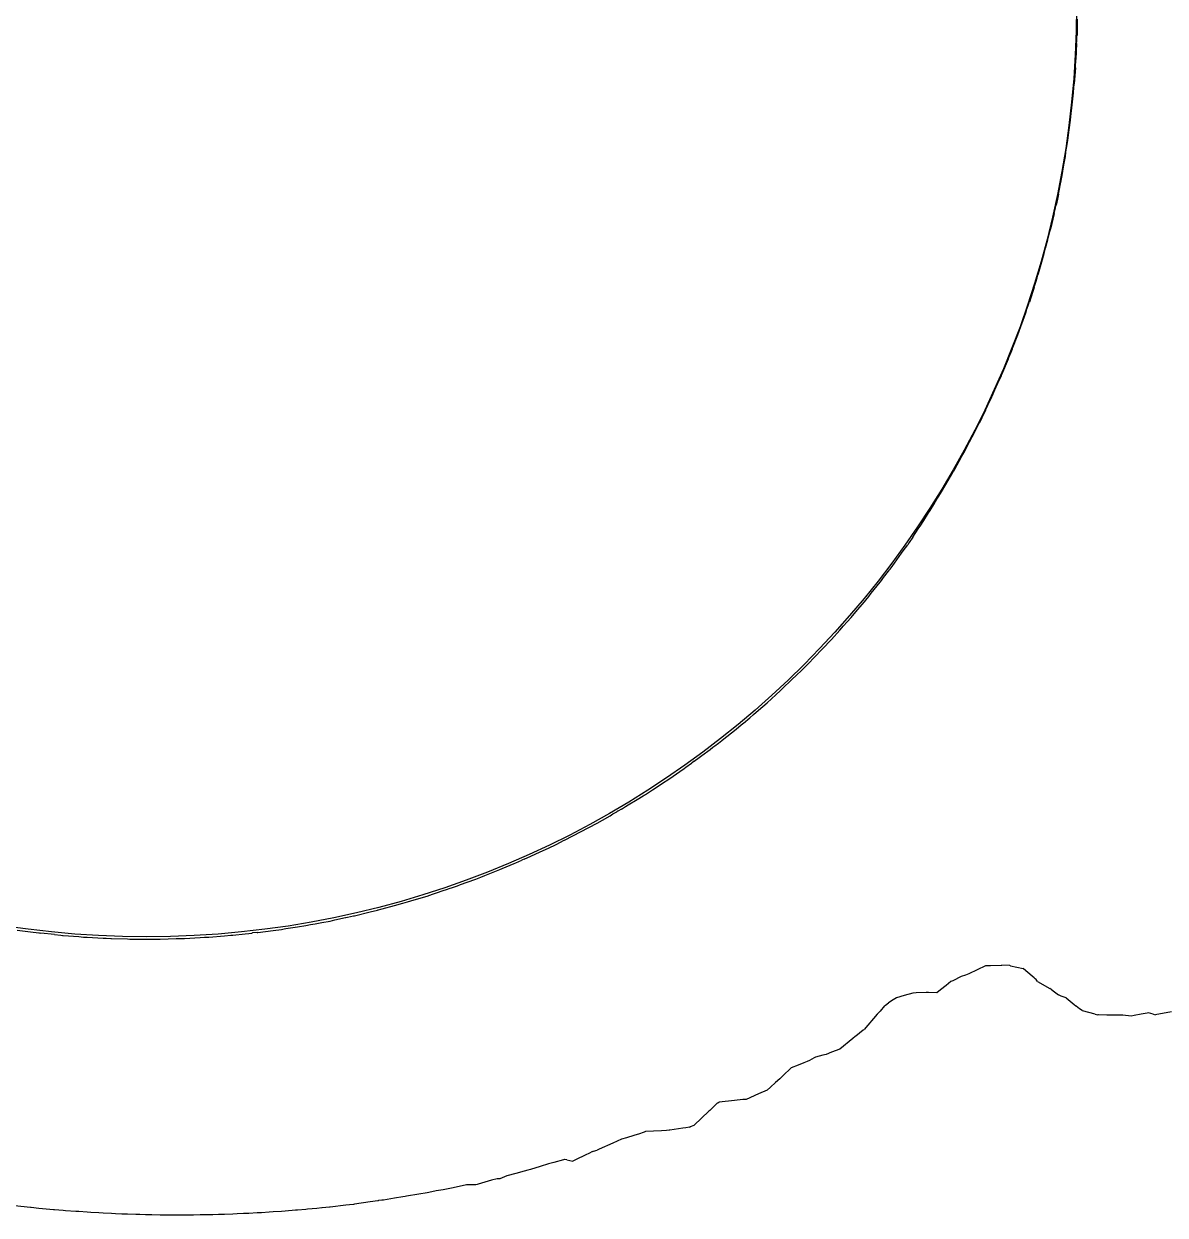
# Model space of a CAD drawing. Extents: x -27 to 218, y -64 to 34.
# Drawn here: x -11.57 to 3.71, y -16.18 to -0.22 of the extents above; entities that cross this region are included whole.
import ezdxf

# ---------------------------------------------------------------- set-up
doc = ezdxf.new("R2010")
doc.units = 0

msp = doc.modelspace()

# ---------------------------------------------------------------- linework, layer by layer
at = {"layer": 'MIDPLANE_Z0_OUTLINE'}
for p, q in [((2.5352, -0.1634), (2.5316, -0.3761)), ((2.5267, -0.4884), (2.5282, -0.4547)), ((2.5282, -0.4547), (2.5311, -0.3877)), ((2.5311, -0.3877), (2.5316, -0.3761)), ((2.5267, -0.4884), (2.5176, -0.7011)), ((2.5097, -0.8134), (2.5108, -0.797)), ((2.5108, -0.797), (2.5169, -0.7105)), ((2.5169, -0.7105), (2.5176, -0.7011)), ((2.5097, -0.8134), (2.495, -1.0261)), ((2.4841, -1.1384), (2.4944, -1.0319)), ((2.4944, -1.0319), (2.495, -1.0264)), ((2.495, -1.0264), (2.495, -1.0261)), ((2.4679, -1.3081), (2.483, -1.1499)), ((2.483, -1.1499), (2.4841, -1.1384)), ((2.4499, -1.4634), (2.4638, -1.3511)), ((2.4638, -1.3511), (2.4679, -1.3081)), ((2.4316, -1.6139), (2.4437, -1.5142)), ((2.4437, -1.5142), (2.4499, -1.4634)), ((2.4072, -1.7884), (2.4241, -1.6761)), ((2.4241, -1.6761), (2.4316, -1.6139)), ((2.3839, -1.9447), (2.3918, -1.8911)), ((2.3918, -1.8911), (2.4072, -1.7884)), ((2.3557, -2.1134), (2.3756, -2.0011)), ((2.3756, -2.0011), (2.3839, -1.9447)), ((2.326, -2.2819), (2.3557, -2.1134)), ((2.2955, -2.4384), (2.3056, -2.3888)), ((2.3056, -2.3888), (2.3183, -2.3261)), ((2.3183, -2.3261), (2.3229, -2.2992)), ((2.3229, -2.2992), (2.326, -2.2819)), ((2.2817, -2.506), (2.2683, -2.5719)), ((2.2817, -2.506), (2.2955, -2.4384)), ((2.2259, -2.7634), (2.2429, -2.6899)), ((2.2429, -2.6899), (2.2495, -2.6618)), ((2.2495, -2.6618), (2.2521, -2.6511)), ((2.2683, -2.5719), (2.2521, -2.6511)), ((2.2259, -2.7634), (2.1767, -2.9761)), ((2.1472, -3.0884), (2.1694, -3.0039)), ((2.1694, -3.0039), (2.1755, -2.9808)), ((2.1755, -2.9808), (2.1767, -2.9761)), ((2.1113, -3.2269), (2.1392, -3.1186)), ((2.1392, -3.1186), (2.1472, -3.0884)), ((2.0596, -3.4134), (2.0921, -3.3011)), ((2.0921, -3.3011), (2.1113, -3.2269)), ((2.0146, -3.5682), (2.0596, -3.4134)), ((1.9837, -3.6716), (1.9981, -3.6261)), ((1.9981, -3.6261), (2.0081, -3.5913)), ((2.0081, -3.5913), (2.0146, -3.5682)), ((1.94, -3.8089), (1.8944, -3.9511)), ((1.9567, -3.7566), (1.94, -3.8089)), ((1.9567, -3.7566), (1.9625, -3.7384)), ((1.9625, -3.7384), (1.9837, -3.6716)), ((1.8603, -4.0476), (1.888, -3.9693)), ((1.888, -3.9693), (1.8944, -3.9511)), ((1.8094, -4.1936), (1.8444, -4.0931)), ((1.8444, -4.0931), (1.8548, -4.0634)), ((1.8548, -4.0634), (1.8603, -4.0476)), ((1.7379, -4.3884), (1.7807, -4.2761)), ((1.7807, -4.2761), (1.8094, -4.1936)), ((1.6721, -4.5607), (1.7379, -4.3884)), ((1.6317, -4.6626), (1.6481, -4.6227)), ((1.6481, -4.6227), (1.6569, -4.6011)), ((1.6569, -4.6011), (1.6663, -4.5761)), ((1.6663, -4.5761), (1.6721, -4.5607)), ((1.6107, -4.7134), (1.5224, -4.9261)), ((1.6107, -4.7134), (1.6317, -4.6626)), ((1.4719, -5.0384), (1.5194, -4.9327)), ((1.5194, -4.9327), (1.5212, -4.9288)), ((1.5212, -4.9288), (1.5224, -4.9261)), ((1.4331, -5.1248), (1.4719, -5.0384)), ((1.3526, -5.3022), (1.377, -5.2511)), ((1.377, -5.2511), (1.4083, -5.1807)), ((1.4083, -5.1807), (1.4331, -5.1248)), ((1.3067, -5.3982), (1.2571, -5.5004)), ((1.3067, -5.3982), (1.3234, -5.3634)), ((1.3234, -5.3634), (1.3526, -5.3022)), ((1.2102, -5.5955), (1.2204, -5.5761)), ((1.2571, -5.5004), (1.2204, -5.5761)), ((1.1267, -5.7561), (1.1619, -5.6884)), ((1.1619, -5.6884), (1.1944, -5.626)), ((1.1944, -5.626), (1.2102, -5.5955)), ((1.0276, -5.9457), (1.0521, -5.9011)), ((1.0521, -5.9011), (1.0936, -5.8204)), ((1.0936, -5.8204), (1.1267, -5.7561)), ((0.9817, -6.0293), (0.8922, -6.1911)), ((0.9817, -6.0293), (0.9904, -6.0134)), ((0.9904, -6.0134), (1.0276, -5.9457)), ((0.8922, -6.1911), (0.8729, -6.2261)), ((0.7177, -6.4902), (0.8069, -6.3384)), ((0.8069, -6.3384), (0.8694, -6.232)), ((0.8694, -6.232), (0.8704, -6.2303)), ((0.8704, -6.2303), (0.8729, -6.2261)), ((0.6822, -6.5511), (0.7041, -6.5134)), ((0.7041, -6.5134), (0.7177, -6.4902)), ((0.5634, -6.7435), (0.6128, -6.6634)), ((0.6128, -6.6634), (0.6567, -6.5921)), ((0.6567, -6.5921), (0.6732, -6.5655)), ((0.6732, -6.5655), (0.6822, -6.5511)), ((0.4817, -6.8761), (0.5444, -6.7744)), ((0.5444, -6.7744), (0.5634, -6.7435)), ((0.3317, -7.1007), (0.4067, -6.9884)), ((0.4067, -6.9884), (0.4297, -6.954)), ((0.4297, -6.954), (0.4817, -6.8761)), ((0.2838, -7.1725), (0.2647, -7.2011)), ((0.3317, -7.1007), (0.2838, -7.1725)), ((0.0866, -7.4462), (0.1831, -7.3134)), ((0.1831, -7.3134), (0.2194, -7.2635)), ((0.2194, -7.2635), (0.2338, -7.2437)), ((0.2338, -7.2437), (0.2647, -7.2011)), ((0.0296, -7.5261), (0.0648, -7.4768)), ((0.0648, -7.4768), (0.0866, -7.4462)), ((-0.0881, -7.6782), (-0.0571, -7.6384)), ((-0.0571, -7.6384), (0.0067, -7.5562)), ((0.0067, -7.5562), (0.0214, -7.5368)), ((0.0214, -7.5368), (0.0296, -7.5261)), ((-0.2225, -7.8511), (-0.1056, -7.7007)), ((-0.1056, -7.7007), (-0.0881, -7.6782)), ((-0.4306, -8.101), (-0.3183, -7.9679)), ((-0.3183, -7.9679), (-0.3146, -7.9634)), ((-0.3146, -7.9634), (-0.2559, -7.8918)), ((-0.2559, -7.8918), (-0.2225, -7.8511)), ((-0.4938, -8.1761), (-0.4306, -8.101)), ((-0.6433, -8.3451), (-0.5931, -8.2884)), ((-0.5931, -8.2884), (-0.5457, -8.2348)), ((-0.5457, -8.2348), (-0.4938, -8.1761)), ((-0.7556, -8.4682), (-0.6433, -8.3451)), ((-0.9683, -8.6933), (-0.8922, -8.6134)), ((-0.8922, -8.6134), (-0.8489, -8.5678)), ((-0.8489, -8.5678), (-0.7855, -8.5011)), ((-0.7855, -8.5011), (-0.7556, -8.4682)), ((-1.0806, -8.8073), (-0.9683, -8.6933)), ((-1.2137, -8.9384), (-1.1665, -8.8921)), ((-1.1665, -8.8921), (-1.0991, -8.8261)), ((-1.0991, -8.8261), (-1.0806, -8.8073)), ((-1.4056, -9.1218), (-1.2933, -9.0163)), ((-1.2933, -9.0163), (-1.2137, -8.9384)), ((-1.5597, -9.2634), (-1.4997, -9.2086)), ((-1.4997, -9.2086), (-1.4367, -9.1511)), ((-1.4367, -9.1511), (-1.4056, -9.1218)), ((-1.7306, -9.4144), (-1.6183, -9.3168)), ((-1.6183, -9.3168), (-1.5597, -9.2634)), ((-1.9337, -9.5884), (-1.8508, -9.518)), ((-1.8508, -9.518), (-1.8015, -9.4761)), ((-1.8015, -9.4761), (-1.7306, -9.4144)), ((-2.1974, -9.8011), (-2.0556, -9.6869)), ((-2.0556, -9.6869), (-1.9433, -9.5965)), ((-1.9433, -9.5965), (-1.9337, -9.5884)), ((-2.3153, -9.8923), (-2.2683, -9.8572)), ((-2.2683, -9.8572), (-2.2222, -9.8207)), ((-2.2222, -9.8207), (-2.1974, -9.8011)), ((-2.5933, -10.1011), (-2.5271, -10.0508)), ((-2.5271, -10.0508), (-2.4893, -10.0222)), ((-2.4893, -10.0222), (-2.3806, -9.941)), ((-2.3806, -9.941), (-2.3436, -9.9134)), ((-2.3436, -9.9134), (-2.3153, -9.8923)), ((-2.7876, -10.2384), (-2.7289, -10.197)), ((-2.7289, -10.197), (-2.7056, -10.1805)), ((-2.7056, -10.1805), (-2.6284, -10.1261)), ((-2.6185, -10.1191), (-2.6284, -10.1261)), ((-2.5933, -10.1011), (-2.6185, -10.1191)), ((-3.0306, -10.4042), (-2.9183, -10.3305)), ((-2.9183, -10.3305), (-2.7876, -10.2384)), ((-3.2433, -10.5435), (-3.1511, -10.4833)), ((-3.1511, -10.4833), (-3.1019, -10.4511)), ((-3.1019, -10.4511), (-3.0306, -10.4042)), ((-3.5119, -10.7068), (-3.4776, -10.6854)), ((-3.4776, -10.6854), (-3.3556, -10.6115)), ((-3.3556, -10.6115), (-3.2761, -10.5634)), ((-3.2761, -10.5634), (-3.2635, -10.5558)), ((-3.2635, -10.5558), (-3.2433, -10.5435)), ((-3.8227, -10.8884), (-3.7199, -10.8292)), ((-3.7199, -10.8292), (-3.6806, -10.8065)), ((-3.6806, -10.8065), (-3.6278, -10.7761)), ((-3.6145, -10.7685), (-3.6278, -10.7761)), ((-3.5683, -10.742), (-3.6145, -10.7685)), ((-3.5683, -10.742), (-3.5119, -10.7068)), ((-4.2165, -11.0993), (-4.0056, -10.9881)), ((-4.0056, -10.9881), (-3.8933, -10.929)), ((-3.8933, -10.929), (-3.8227, -10.8884)), ((-4.4434, -11.2134), (-4.3321, -11.1575)), ((-4.3321, -11.1575), (-4.3306, -11.1567)), ((-4.3306, -11.1567), (-4.2199, -11.1011)), ((-4.2198, -11.101), (-4.2199, -11.1011)), ((-4.2183, -11.1002), (-4.2198, -11.101)), ((-4.2183, -11.1002), (-4.2166, -11.0993)), ((-4.2166, -11.0993), (-4.2165, -11.0993)), ((-4.8406, -11.3985), (-4.6556, -11.3145)), ((-4.6556, -11.3145), (-4.5433, -11.2636)), ((-4.5433, -11.2636), (-4.4434, -11.2134)), ((-5.1622, -11.5384), (-5.0035, -11.4698)), ((-5.0035, -11.4698), (-4.9806, -11.4598)), ((-4.9806, -11.4598), (-4.9025, -11.4261)), ((-4.8934, -11.4222), (-4.9025, -11.4261)), ((-4.8683, -11.4116), (-4.8934, -11.4222)), ((-4.8683, -11.4116), (-4.8502, -11.403)), ((-4.8502, -11.403), (-4.8406, -11.3985)), ((-5.4507, -11.6519), (-5.3976, -11.6304)), ((-5.3976, -11.6304), (-5.3056, -11.595)), ((-5.3056, -11.595), (-5.1933, -11.5518)), ((-5.1933, -11.5518), (-5.1622, -11.5384)), ((-5.9096, -11.8174), (-5.8595, -11.8013)), ((-5.8595, -11.8013), (-5.8433, -11.7961)), ((-5.8433, -11.7961), (-5.7633, -11.7669)), ((-5.7633, -11.7669), (-5.7201, -11.7511)), ((-5.7201, -11.7511), (-5.6306, -11.7192)), ((-5.6306, -11.7192), (-5.5183, -11.6792)), ((-5.5183, -11.6792), (-5.4507, -11.6519)), ((-6.386, -11.9688), (-6.2806, -11.9379)), ((-6.2806, -11.9379), (-6.1683, -11.905)), ((-6.1683, -11.905), (-6.0979, -11.8812)), ((-6.0979, -11.8812), (-6.0453, -11.8634)), ((-6.0453, -11.8634), (-5.9556, -11.833)), ((-5.9556, -11.833), (-5.9096, -11.8174)), ((-7.1433, -12.1696), (-6.9306, -12.1167)), ((-6.9306, -12.1167), (-6.8351, -12.0929)), ((-6.8351, -12.0929), (-6.8239, -12.0903)), ((-6.8239, -12.0903), (-6.8183, -12.089)), ((-6.8183, -12.089), (-6.7885, -12.0808)), ((-6.7885, -12.0808), (-6.7714, -12.0761)), ((-6.7714, -12.0761), (-6.6056, -12.032)), ((-6.6056, -12.032), (-6.4933, -12.0022)), ((-6.4933, -12.0022), (-6.4336, -11.9836)), ((-6.4336, -11.9836), (-6.386, -11.9688)), ((-7.7306, -12.2885), (-7.6686, -12.2765)), ((-7.6686, -12.2765), (-7.5806, -12.2605)), ((-7.5806, -12.2605), (-7.4683, -12.2402)), ((-7.4683, -12.2402), (-7.4027, -12.2256)), ((-7.4027, -12.2256), (-7.2613, -12.1942)), ((-7.2613, -12.1942), (-7.2556, -12.193)), ((-7.2556, -12.193), (-7.2336, -12.1884)), ((-7.2336, -12.1884), (-7.1529, -12.1716)), ((-7.1529, -12.1716), (-7.1433, -12.1696)), ((-11.6551, -12.363), (-11.4806, -12.3845)), ((-11.4806, -12.3845), (-11.3683, -12.3983)), ((-11.3683, -12.3983), (-11.3664, -12.3985)), ((-11.3664, -12.3985), (-11.3657, -12.3986)), ((-11.3657, -12.3986), (-11.358, -12.3993)), ((-11.358, -12.3993), (-11.34, -12.4011)), ((-11.1556, -12.4207), (-11.34, -12.4011)), ((-11.1556, -12.4207), (-11.0717, -12.4295)), ((-11.0717, -12.4295), (-11.0513, -12.4315)), ((-11.0513, -12.4315), (-11.0433, -12.4323)), ((-11.0433, -12.4323), (-10.8306, -12.4493)), ((-9.0933, -12.455), (-8.8806, -12.4374)), ((-8.8806, -12.4374), (-8.7977, -12.4306)), ((-8.7977, -12.4306), (-8.7769, -12.429)), ((-8.7769, -12.429), (-8.7683, -12.4283)), ((-8.7683, -12.4283), (-8.6063, -12.4107)), ((-8.6063, -12.4107), (-8.5556, -12.4052)), ((-8.5556, -12.4052), (-8.5177, -12.4011)), ((-8.5073, -12.4), (-8.5177, -12.4011)), ((-8.4433, -12.3934), (-8.5073, -12.4)), ((-8.4433, -12.3934), (-8.4373, -12.3926)), ((-8.4373, -12.3926), (-8.4344, -12.3922)), ((-8.4344, -12.3922), (-8.2306, -12.3661)), ((-8.2306, -12.3661), (-8.1183, -12.3517)), ((-8.1183, -12.3517), (-8.0828, -12.3458)), ((-8.0828, -12.3458), (-8.0589, -12.3418)), ((-8.0589, -12.3418), (-7.9056, -12.3181)), ((-7.9056, -12.3181), (-7.7933, -12.3007)), ((-7.7933, -12.3007), (-7.7306, -12.2885)), ((-10.8306, -12.4493), (-10.7712, -12.454)), ((-10.7712, -12.454), (-10.7294, -12.457)), ((-10.7294, -12.457), (-10.7183, -12.4578)), ((-10.7183, -12.4578), (-10.5056, -12.4691)), ((-10.5056, -12.4691), (-10.4635, -12.4713)), ((-10.4635, -12.4713), (-10.4042, -12.4742)), ((-10.4042, -12.4742), (-10.3933, -12.4747)), ((-10.3933, -12.4747), (-10.1806, -12.4802)), ((-10.1806, -12.4802), (-10.1482, -12.481)), ((-10.1482, -12.481), (-10.0784, -12.4827)), ((-10.0784, -12.4827), (-10.0683, -12.4829)), ((-10.0683, -12.4829), (-9.8556, -12.4825)), ((-9.8556, -12.4825), (-9.8246, -12.4825)), ((-9.8246, -12.4825), (-9.7538, -12.4823)), ((-9.7538, -12.4823), (-9.7433, -12.4823)), ((-9.7433, -12.4823), (-9.5306, -12.4761)), ((-9.5306, -12.4761), (-9.4922, -12.475)), ((-9.4922, -12.475), (-9.4302, -12.4733)), ((-9.4302, -12.4733), (-9.4183, -12.473)), ((-9.4183, -12.473), (-9.2056, -12.461)), ((-9.2056, -12.461), (-9.1501, -12.4579)), ((-9.1501, -12.4579), (-9.1057, -12.4556)), ((-9.1057, -12.4556), (-9.0933, -12.455)), ((1.1944, -12.8949), (1.0851, -12.9478)), ((1.3067, -12.8406), (1.1944, -12.8949)), ((1.3108, -12.8404), (1.3067, -12.8406)), ((1.3711, -12.8384), (1.3108, -12.8404)), ((1.5194, -12.8334), (1.3711, -12.8384)), ((1.5246, -12.8332), (1.5194, -12.8334)), ((1.6308, -12.8365), (1.5246, -12.8332)), ((1.6317, -12.8365), (1.6308, -12.8365)), ((1.6405, -12.8384), (1.6317, -12.8365)), ((1.6405, -12.8384), (1.8086, -12.8743)), ((1.8444, -12.9054), (1.8086, -12.8743)), ((1.9567, -13.0026), (1.8444, -12.9054)), ((0.8439, -13.0511), (0.7805, -13.1025)), ((0.8694, -13.0386), (0.8439, -13.0511)), ((0.9817, -12.9843), (0.8694, -13.0386)), ((1.0396, -12.9638), (0.9817, -12.9843)), ((1.0851, -12.9478), (1.0396, -12.9638)), ((1.9727, -13.0144), (1.9567, -13.0026)), ((1.9847, -13.0232), (1.9727, -13.0144)), ((1.9926, -13.035), (1.9847, -13.0232)), ((2.0033, -13.0511), (1.9926, -13.035)), ((2.0033, -13.0511), (2.1694, -13.1451)), ((0.2194, -13.2365), (0.1162, -13.2667)), ((0.3317, -13.2048), (0.2194, -13.2365)), ((0.3785, -13.2029), (0.3317, -13.2048)), ((0.5105, -13.1973), (0.3785, -13.2029)), ((0.5444, -13.1983), (0.5105, -13.1973)), ((0.6567, -13.2027), (0.5444, -13.1983)), ((0.7053, -13.1634), (0.6567, -13.2027)), ((0.7805, -13.1025), (0.7053, -13.1634)), ((2.1811, -13.1517), (2.1694, -13.1451)), ((2.1963, -13.1634), (2.1811, -13.1517)), ((2.1963, -13.1634), (2.2817, -13.2292)), ((2.3202, -13.2444), (2.2817, -13.2292)), ((-0.0452, -13.3761), (-0.1056, -13.4458)), ((-0.0452, -13.3761), (-0.0305, -13.3648)), ((-0.0305, -13.3648), (0.0067, -13.3362)), ((0.0697, -13.2962), (0.0067, -13.3362)), ((0.1162, -13.2667), (0.0697, -13.2962)), ((2.3871, -13.2707), (2.3202, -13.2444)), ((2.3871, -13.2707), (2.4944, -13.3599)), ((2.4944, -13.3599), (2.5139, -13.3761)), ((2.5181, -13.3793), (2.5139, -13.3761)), ((2.5662, -13.4166), (2.5181, -13.3793)), ((-0.1423, -13.4884), (-0.3183, -13.6908)), ((-0.138, -13.4834), (-0.1423, -13.4884)), ((-0.1056, -13.4458), (-0.138, -13.4834)), ((2.6, -13.4391), (2.5662, -13.4166)), ((2.6067, -13.4435), (2.6, -13.4391)), ((2.7765, -13.4884), (2.6067, -13.4435)), ((2.7765, -13.4884), (2.8105, -13.4974)), ((2.8194, -13.4975), (2.8105, -13.4974)), ((2.9317, -13.4992), (2.8194, -13.4975)), ((2.949, -13.4994), (2.9317, -13.4992)), ((3.1316, -13.5013), (2.949, -13.4994)), ((3.1444, -13.5025), (3.1316, -13.5013)), ((3.2567, -13.5137), (3.1444, -13.5025)), ((3.2987, -13.5057), (3.2567, -13.5137)), ((3.3901, -13.4884), (3.2987, -13.5057)), ((3.4694, -13.4733), (3.3901, -13.4884)), ((3.488, -13.4698), (3.4694, -13.4733)), ((3.5502, -13.4884), (3.488, -13.4698)), ((3.5502, -13.4884), (3.5817, -13.4978)), ((3.601, -13.4939), (3.5817, -13.4978)), ((3.6286, -13.4884), (3.601, -13.4939)), ((3.7944, -13.455), (3.6286, -13.4884)), ((-0.3306, -13.7011), (-0.4306, -13.7818)), ((-0.3306, -13.7011), (-0.3249, -13.6963)), ((-0.3249, -13.6963), (-0.3183, -13.6908)), ((-0.4694, -13.8134), (-0.6433, -13.9541)), ((-0.4369, -13.787), (-0.4694, -13.8134)), ((-0.4306, -13.7818), (-0.4369, -13.787)), ((-0.8718, -14.0374), (-0.9683, -14.0629)), ((-0.8288, -14.0261), (-0.8718, -14.0374)), ((-0.7556, -13.9973), (-0.8288, -14.0261)), ((-0.6433, -13.9541), (-0.7556, -13.9973)), ((-1.2036, -14.1704), (-1.2933, -14.2072)), ((-1.1258, -14.1384), (-1.2036, -14.1704)), ((-1.0806, -14.1197), (-1.1258, -14.1384)), ((-1.0491, -14.1069), (-1.0806, -14.1197)), ((-0.9869, -14.0731), (-1.0491, -14.1069)), ((-0.9683, -14.0629), (-0.9869, -14.0731)), ((-1.4453, -14.3511), (-1.5029, -14.4022)), ((-1.4056, -14.3134), (-1.4453, -14.3511)), ((-1.2933, -14.2072), (-1.4056, -14.3134)), ((-1.6183, -14.5041), (-1.7306, -14.5545)), ((-1.572, -14.4634), (-1.6183, -14.5041)), ((-1.5029, -14.4022), (-1.572, -14.4634)), ((-2.2795, -14.6761), (-2.3806, -14.7728)), ((-2.2795, -14.6761), (-2.2722, -14.6726)), ((-2.2722, -14.6726), (-2.2683, -14.6708)), ((-2.2653, -14.6696), (-2.2683, -14.6708)), ((-2.2592, -14.667), (-2.2653, -14.6696)), ((-2.0556, -14.6443), (-2.2592, -14.667)), ((-1.9433, -14.6318), (-2.0556, -14.6443)), ((-1.918, -14.6304), (-1.9433, -14.6318)), ((-1.8964, -14.6292), (-1.918, -14.6304)), ((-1.7306, -14.5545), (-1.8964, -14.6292)), ((-2.397, -14.7884), (-2.5933, -14.9722)), ((-2.3843, -14.7763), (-2.397, -14.7884)), ((-2.3806, -14.7728), (-2.3843, -14.7763)), ((-2.6581, -15.0011), (-2.6416, -14.9938)), ((-2.6416, -14.9938), (-2.5933, -14.9722)), ((-3.4994, -15.1418), (-3.5683, -15.1615)), ((-3.4, -15.1134), (-3.4994, -15.1418)), ((-3.3556, -15.1007), (-3.4, -15.1134)), ((-3.3377, -15.0955), (-3.3556, -15.1007)), ((-3.2618, -15.0667), (-3.3377, -15.0955)), ((-3.2433, -15.0597), (-3.2618, -15.0667)), ((-3.0306, -15.0492), (-3.2433, -15.0597)), ((-2.9629, -15.0457), (-3.0306, -15.0492)), ((-2.9293, -15.041), (-2.9629, -15.0457)), ((-2.9183, -15.0394), (-2.9293, -15.041)), ((-2.7443, -15.0139), (-2.9183, -15.0394)), ((-2.7056, -15.0082), (-2.7443, -15.0139)), ((-2.6581, -15.0011), (-2.7056, -15.0082)), ((-3.9417, -15.3219), (-3.8933, -15.3067)), ((-3.8752, -15.3006), (-3.8933, -15.3067)), ((-3.8641, -15.2969), (-3.8752, -15.3006)), ((-3.6806, -15.2129), (-3.8641, -15.2969)), ((-3.5683, -15.1615), (-3.6806, -15.2129)), ((-4.4719, -15.4733), (-4.5433, -15.493)), ((-4.3454, -15.4384), (-4.4719, -15.4733)), ((-4.3306, -15.4343), (-4.3454, -15.4384)), ((-4.3249, -15.4327), (-4.3306, -15.4343)), ((-4.2992, -15.4384), (-4.3249, -15.4327)), ((-4.2992, -15.4384), (-4.2183, -15.4563)), ((-4.182, -15.4384), (-4.2183, -15.4563)), ((-4.0453, -15.3707), (-4.182, -15.4384)), ((-4.0056, -15.3511), (-4.0453, -15.3707)), ((-3.9551, -15.3261), (-4.0056, -15.3511)), ((-3.9551, -15.3261), (-3.9417, -15.3219)), ((-4.9806, -15.6198), (-5.1034, -15.6511)), ((-4.8683, -15.5912), (-4.9806, -15.6198)), ((-4.8209, -15.5782), (-4.8683, -15.5912)), ((-4.7857, -15.5685), (-4.8209, -15.5782)), ((-4.6556, -15.528), (-4.7857, -15.5685)), ((-4.5433, -15.493), (-4.6556, -15.528)), ((-5.6416, -15.7744), (-5.7786, -15.803)), ((-5.6306, -15.7742), (-5.6416, -15.7744)), ((-5.5183, -15.7726), (-5.6306, -15.7742)), ((-5.4968, -15.7664), (-5.5183, -15.7726)), ((-5.4864, -15.7634), (-5.4968, -15.7664)), ((-5.3056, -15.7114), (-5.4864, -15.7634)), ((-5.2326, -15.6904), (-5.3056, -15.7114)), ((-5.203, -15.6905), (-5.2326, -15.6904)), ((-5.1933, -15.6906), (-5.203, -15.6905)), ((-5.1338, -15.6644), (-5.1933, -15.6906)), ((-5.1034, -15.6511), (-5.1338, -15.6644)), ((-6.6056, -15.9527), (-6.7513, -15.9761)), ((-6.4933, -15.9347), (-6.6056, -15.9527)), ((-6.4631, -15.9294), (-6.4933, -15.9347)), ((-6.443, -15.9258), (-6.4631, -15.9294)), ((-6.2806, -15.8975), (-6.443, -15.9258)), ((-6.1683, -15.8779), (-6.2806, -15.8975)), ((-6.1072, -15.8663), (-6.1683, -15.8779)), ((-6.047, -15.8548), (-6.1072, -15.8663)), ((-5.9556, -15.8376), (-6.047, -15.8548)), ((-5.8433, -15.8166), (-5.9556, -15.8376)), ((-5.7786, -15.803), (-5.8433, -15.8166)), ((-11.4806, -16.0771), (-11.6933, -16.0552)), ((-11.4703, -16.0782), (-11.4806, -16.0771)), ((-11.369, -16.0884), (-11.4703, -16.0782)), ((-11.369, -16.0884), (-11.3683, -16.0885)), ((-11.3681, -16.0885), (-11.3683, -16.0885)), ((-11.1727, -16.1055), (-11.3681, -16.0885)), ((-11.1556, -16.1069), (-11.1727, -16.1055)), ((-11.0433, -16.1166), (-11.1556, -16.1069)), ((-7.9311, -16.1139), (-8.0685, -16.1251)), ((-7.9056, -16.1118), (-7.9311, -16.1139)), ((-7.7933, -16.1029), (-7.9056, -16.1118)), ((-7.7682, -16.1004), (-7.7933, -16.1029)), ((-7.6471, -16.0884), (-7.7682, -16.1004)), ((-7.5806, -16.0818), (-7.6471, -16.0884)), ((-7.5733, -16.0811), (-7.5806, -16.0818)), ((-7.4762, -16.0717), (-7.5733, -16.0811)), ((-7.4683, -16.0709), (-7.4762, -16.0717)), ((-7.2556, -16.0456), (-7.4683, -16.0709)), ((-7.207, -16.0398), (-7.2556, -16.0456)), ((-7.1564, -16.034), (-7.207, -16.0398)), ((-7.1433, -16.0325), (-7.1564, -16.034)), ((-6.9306, -16.0026), (-7.1433, -16.0325)), ((-6.8307, -15.9885), (-6.9306, -16.0026)), ((-6.8222, -15.9857), (-6.8307, -15.9885)), ((-6.8183, -15.9843), (-6.8222, -15.9857)), ((-6.7736, -15.9788), (-6.8183, -15.9843)), ((-6.7513, -15.9761), (-6.7736, -15.9788)), ((-11.0088, -16.1191), (-11.0433, -16.1166)), ((-10.8712, -16.129), (-11.0088, -16.1191)), ((-10.8306, -16.1319), (-10.8712, -16.129)), ((-10.7183, -16.1399), (-10.8306, -16.1319)), ((-10.6703, -16.1426), (-10.7183, -16.1399)), ((-10.5656, -16.1485), (-10.6703, -16.1426)), ((-10.5056, -16.1518), (-10.5656, -16.1485)), ((-10.3933, -16.158), (-10.5056, -16.1518)), ((-10.3407, -16.16), (-10.3933, -16.158)), ((-10.2556, -16.1634), (-10.3407, -16.16)), ((-10.1806, -16.1663), (-10.2556, -16.1634)), ((-10.0683, -16.1706), (-10.1806, -16.1663)), ((-10.0144, -16.1718), (-10.0683, -16.1706)), ((-9.9406, -16.1734), (-10.0144, -16.1718)), ((-9.8556, -16.1752), (-9.9406, -16.1734)), ((-9.7433, -16.1777), (-9.8556, -16.1752)), ((-9.689, -16.1779), (-9.7433, -16.1777)), ((-9.6204, -16.1782), (-9.689, -16.1779)), ((-9.5306, -16.1786), (-9.6204, -16.1782)), ((-9.4183, -16.1791), (-9.5306, -16.1786)), ((-9.3632, -16.1784), (-9.4183, -16.1791)), ((-9.2947, -16.1775), (-9.3632, -16.1784)), ((-9.2056, -16.1764), (-9.2947, -16.1775)), ((-9.0933, -16.175), (-9.2056, -16.1764)), ((-9.0367, -16.1733), (-9.0933, -16.175)), ((-8.9632, -16.171), (-9.0367, -16.1733)), ((-8.8806, -16.1686), (-8.9632, -16.171)), ((-8.7683, -16.1652), (-8.8806, -16.1686)), ((-8.7104, -16.1625), (-8.7683, -16.1652)), ((-8.6256, -16.1585), (-8.7104, -16.1625)), ((-8.5556, -16.1552), (-8.6256, -16.1585)), ((-8.4433, -16.1499), (-8.5556, -16.1552)), ((-8.3861, -16.1462), (-8.4433, -16.1499)), ((-8.2817, -16.1395), (-8.3861, -16.1462)), ((-8.2306, -16.1363), (-8.2817, -16.1395)), ((-8.1183, -16.1291), (-8.2306, -16.1363)), ((-8.0685, -16.1251), (-8.1183, -16.1291))]:
    msp.add_line(p, q, dxfattribs=at)
at = {"layer": 'RING_BORE'}
msp.add_circle((-9.9264, 0), 12.45, dxfattribs=at)

doc.saveas('drawing.dxf')
